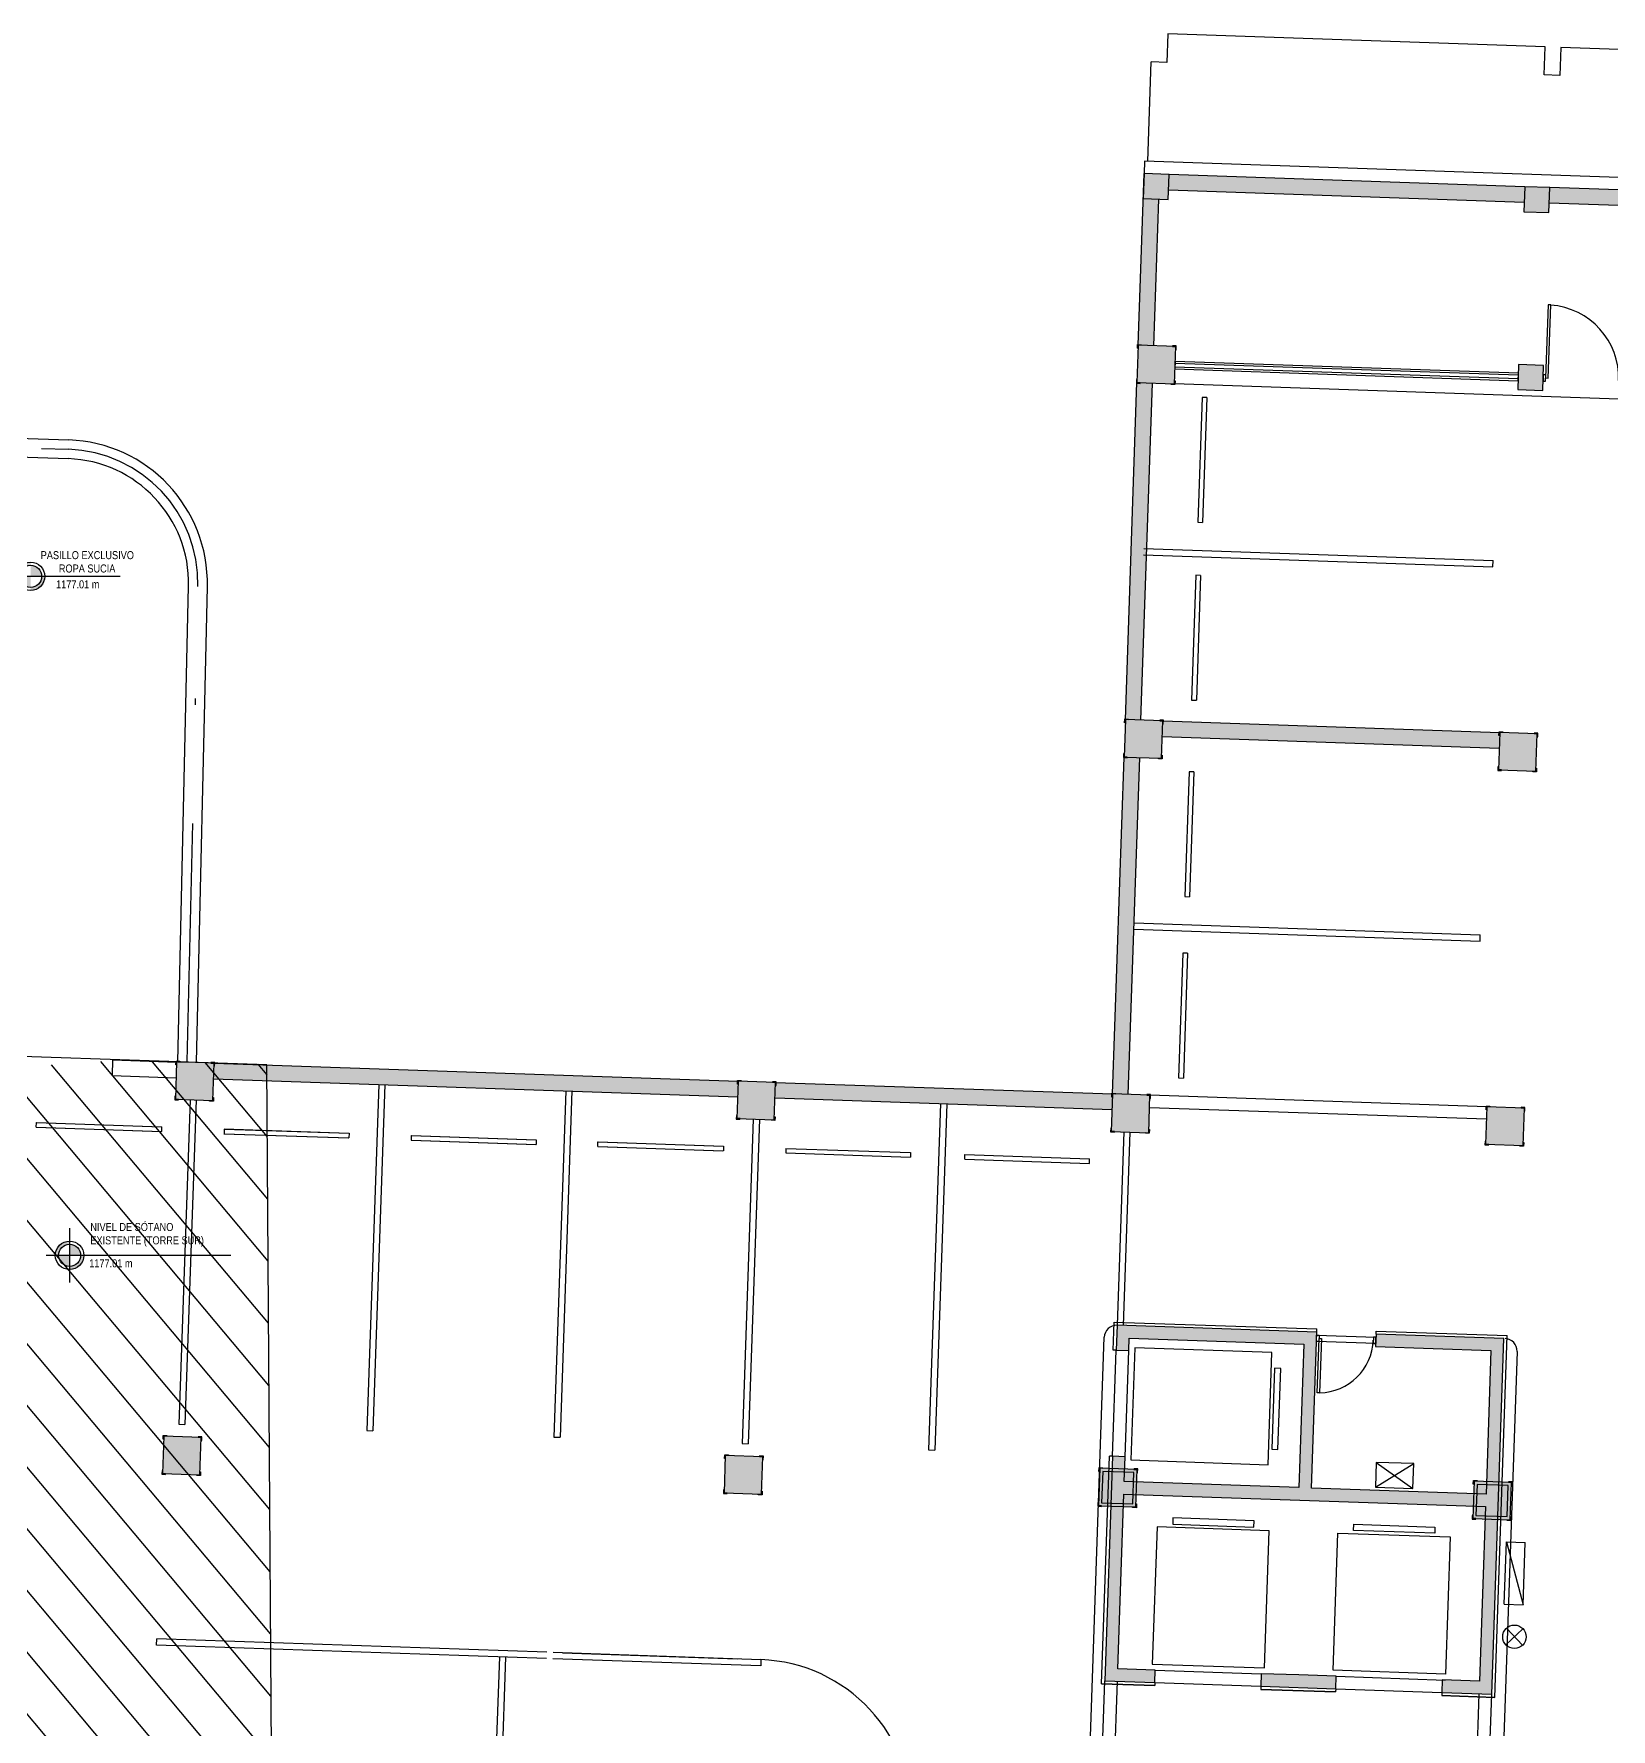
# Model space of a CAD drawing. Extents: x -28 to 131, y -33 to 63.
# Drawn here: x 76.76 to 102.03, y 24.97 to 52.13 of the extents above; entities that cross this region are included whole.
import ezdxf

# ---------------------------------------------------------------- set-up
doc = ezdxf.new("R2010")
doc.units = 0
doc.header["$LTSCALE"] = 10
doc.linetypes.add('DASHDOT2', pattern=[12.7, 6.35, -3.175, 0, -3.175])
for name, color, linetype in [('arq-ejes', 251, 'DASHDOT2'), ('arq-hatch existente', 1, 'Continuous'), ('arq-muro', 5, 'Continuous'), ('arq-niveles', 1, 'Continuous'), ('arq-proyeccion edificios anexos', 8, 'Continuous')]:
    doc.layers.add(name, color=color, linetype=linetype)
doc.styles.add('dape 2', font='ARIALN.TTF')

# ---------------------------------------------------------------- blocks, each defined once
blk = doc.blocks.new('Torre Sur Sótano')
for points in [[(24.668, 9.559), (24.268, 9.573), (24.254, 9.173), (24.654, 9.159)], [(30.764, 9.35), (30.364, 9.363), (30.351, 8.964), (30.75, 8.95)], [(24.773, 6.804), (24.173, 6.824), (24.153, 6.225), (24.753, 6.204)], [(30.666, 6.501), (30.266, 6.515), (30.253, 6.115), (30.652, 6.101)], [(24.567, 0.807), (23.968, 0.828), (23.947, 0.228), (24.547, 0.208)], [(30.564, 0.601), (29.964, 0.622), (29.943, 0.022), (30.543, 0.002)], [(9.37, -4.674), (8.77, -4.654), (8.75, -5.253), (9.349, -5.274)], [(17.765, -4.963), (9.37, -4.674), (9.361, -4.924), (17.757, -5.213)], [(18.365, -4.983), (17.765, -4.963), (17.745, -5.562), (18.344, -5.583)], [(23.762, -5.169), (18.365, -4.983), (18.356, -5.233), (23.753, -5.418)], [(24.361, -5.189), (23.762, -5.169), (23.741, -5.768), (24.341, -5.789)], [(30.358, -5.395), (29.758, -5.375), (29.737, -5.974), (30.337, -5.995)], [(9.164, -10.671), (8.564, -10.65), (8.544, -11.25), (9.144, -11.27)], [(18.159, -10.98), (17.559, -10.959), (17.539, -11.559), (18.138, -11.579)], [(24.155, -11.186), (23.556, -11.165), (23.535, -11.765), (24.135, -11.785)], [(30.152, -11.392), (29.552, -11.371), (29.532, -11.971), (30.131, -11.991)]]:
    blk.add_hatch(color=256).paths.add_polyline_path(points)
h = blk.add_hatch(color=256)
h.paths.add_polyline_path([(24.668, 9.559), (24.659, 9.309), (30.356, 9.113), (30.364, 9.363)])
h.paths.add_polyline_path([(30.764, 9.35), (30.755, 9.1), (36.252, 8.911), (36.261, 9.161)])
h.paths.add_polyline_path([(36.661, 9.147), (36.652, 8.897), (42.349, 8.702), (42.357, 8.951)])
h.paths.add_polyline_path([(42.757, 8.938), (42.748, 8.688), (48.445, 8.492), (48.454, 8.742)])
h.paths.add_polyline_path([(48.853, 8.728), (48.845, 8.478), (57.448, 8.183), (57.481, 8.432)])
h = blk.add_hatch(color=256)
h.paths.add_polyline_path([(24.197, 0.22), (23.947, 0.228), (23.762, -5.169), (24.011, -5.177)])
h.paths.add_polyline_path([(24.403, 6.216), (24.153, 6.225), (23.968, 0.828), (24.217, 0.819)])
h.paths.add_polyline_path([(24.173, 6.824), (24.423, 6.816), (24.504, 9.164), (24.254, 9.173)])
h.paths.add_polyline_path([(29.955, 0.372), (29.964, 0.622), (24.567, 0.807), (24.559, 0.557)])
h = blk.add_hatch(color=256)
h.paths.add_polyline_path([(30.031, -9.086), (27.982, -9.016), (27.975, -9.216), (29.824, -9.279), (29.745, -11.578), (26.947, -11.482), (27.033, -8.983), (23.834, -8.873), (23.821, -9.273), (24.021, -9.28), (24.027, -9.08), (26.826, -9.176), (26.747, -11.475), (23.949, -11.379), (23.962, -10.979), (23.762, -10.972), (23.639, -14.57), (24.438, -14.597), (24.445, -14.398), (23.846, -14.377), (23.942, -11.579), (29.738, -11.778), (29.642, -14.576), (29.043, -14.555), (29.036, -14.755), (29.835, -14.783)])
h.paths.add_polyline_path([(27.344, -14.497), (26.744, -14.476), (26.144, -14.456), (26.137, -14.656), (27.337, -14.697)], flags=16)
for p, q in [((24.645, 11.811), (24.629, 11.355)), ((30.691, 11.603), (24.645, 11.811)), ((30.676, 11.154), (30.691, 11.603)), ((30.941, 11.595), (30.926, 11.145)), ((35.688, 11.432), (30.941, 11.595)), ((24.325, 9.773), (24.379, 11.363)), ((24.629, 11.355), (24.379, 11.363)), ((30.926, 11.145), (30.676, 11.154)), ((24.173, 6.824), (24.268, 9.573)), ((24.275, 9.774), (24.268, 9.573)), ((58.411, 8.602), (24.275, 9.774)), ((30.364, 9.363), (24.668, 9.559)), ((30.356, 9.113), (24.659, 9.309)), ((36.261, 9.161), (30.764, 9.35)), ((24.423, 6.816), (24.504, 9.164)), ((36.252, 8.911), (30.755, 9.1)), ((30.74, 7.47), (30.699, 6.3)), ((30.739, 6.299), (30.78, 7.469)), ((30.78, 7.469), (30.74, 7.47)), ((24.765, 6.564), (24.761, 6.444)), ((30.261, 6.345), (24.764, 6.534)), ((30.262, 6.375), (24.765, 6.564)), ((24.761, 6.444), (30.258, 6.255)), ((30.259, 6.285), (24.762, 6.474)), ((30.258, 6.255), (30.262, 6.375)), ((30.661, 6.351), (30.658, 6.251)), ((30.658, 6.251), (30.698, 6.25)), ((30.701, 6.35), (30.661, 6.351)), ((30.698, 6.25), (30.701, 6.35)), ((30.699, 6.3), (30.739, 6.299)), ((23.968, 0.828), (24.153, 6.225)), ((24.217, 0.819), (24.403, 6.216)), ((48.539, 5.387), (24.753, 6.204)), ((25.195, 5.989), (25.127, 3.99)), ((25.27, 5.986), (25.195, 5.989)), ((25.27, 5.986), (25.195, 5.989)), ((25.27, 5.986), (25.202, 3.987)), ((25.27, 5.986), (25.202, 3.987)), ((25.127, 3.99), (25.202, 3.987)), ((25.127, 3.99), (25.202, 3.987)), ((24.262, 3.569), (29.859, 3.377)), ((24.258, 3.469), (29.855, 3.277)), ((29.855, 3.277), (29.859, 3.377)), ((25.098, 3.139), (25.029, 1.14)), ((25.172, 3.136), (25.098, 3.139)), ((25.172, 3.136), (25.104, 1.137)), ((25.029, 1.14), (25.104, 1.137)), ((24.559, 0.557), (29.955, 0.372)), ((24.567, 0.807), (29.964, 0.622)), ((23.762, -5.169), (23.947, 0.228)), ((24.011, -5.177), (24.197, 0.22)), ((24.989, -0.008), (24.921, -2.007)), ((25.064, -0.01), (24.989, -0.008)), ((25.064, -0.01), (24.996, -2.009)), ((24.921, -2.007), (24.996, -2.009)), ((24.106, -2.429), (29.653, -2.619)), ((24.102, -2.529), (29.649, -2.719)), ((29.649, -2.719), (29.653, -2.619)), ((24.89, -2.914), (24.821, -4.913)), ((24.965, -2.916), (24.89, -2.914)), ((24.965, -2.916), (24.896, -4.915)), ((9.37, -4.674), (17.765, -4.963)), ((9.361, -4.924), (17.757, -5.213)), ((12.01, -5.015), (11.819, -10.562)), ((12.105, -5.018), (11.914, -10.565)), ((15.003, -5.118), (14.813, -10.665)), ((15.103, -5.121), (14.913, -10.668)), ((18.365, -4.983), (23.762, -5.169)), ((24.821, -4.913), (24.896, -4.915)), ((8.986, -5.262), (8.808, -10.458)), ((9.081, -5.265), (8.903, -10.462)), ((18.356, -5.233), (23.753, -5.418)), ((21.005, -5.324), (20.814, -10.871)), ((21.105, -5.328), (20.914, -10.874)), ((29.751, -5.574), (24.354, -5.389)), ((29.758, -5.375), (24.361, -5.189)), ((6.521, -5.702), (6.524, -5.627)), ((6.521, -5.702), (8.532, -5.771)), ((6.524, -5.627), (8.535, -5.696)), ((6.531, -5.627), (8.53, -5.696)), ((8.533, -5.771), (8.535, -5.696)), ((18.006, -5.571), (17.827, -10.768)), ((18.106, -5.575), (17.927, -10.772)), ((6.528, -5.702), (8.527, -5.771)), ((9.526, -5.805), (11.525, -5.874)), ((9.529, -5.73), (11.528, -5.799)), ((9.531, -5.731), (9.529, -5.805)), ((9.531, -5.806), (11.53, -5.874)), ((9.534, -5.731), (11.533, -5.799)), ((11.533, -5.799), (11.53, -5.874)), ((12.525, -5.908), (14.523, -5.977)), ((12.527, -5.833), (14.526, -5.902)), ((12.53, -5.909), (12.532, -5.834)), ((12.53, -5.909), (14.528, -5.977)), ((12.532, -5.834), (14.531, -5.902)), ((14.531, -5.902), (14.528, -5.977)), ((15.516, -6.011), (15.518, -5.936)), ((15.518, -5.936), (17.529, -6.005)), ((15.525, -5.936), (17.524, -6.005)), ((23.941, -5.775), (23.834, -8.873)), ((24.041, -5.779), (23.934, -8.877)), ((15.516, -6.011), (17.527, -6.08)), ((15.523, -6.011), (17.522, -6.08)), ((17.532, -6.005), (17.529, -6.08)), ((18.529, -6.04), (18.526, -6.114)), ((18.526, -6.114), (20.525, -6.183)), ((18.529, -6.04), (20.527, -6.108)), ((20.527, -6.108), (20.525, -6.183)), ((21.394, -6.213), (21.397, -6.138)), ((21.394, -6.213), (23.393, -6.282)), ((21.397, -6.138), (23.395, -6.207)), ((23.393, -6.282), (23.395, -6.207)), ((23.834, -8.873), (23.821, -9.273)), ((27.033, -8.983), (23.834, -8.873)), ((27.033, -8.983), (27.034, -8.933)), ((27.033, -8.983), (27.034, -8.933)), ((23.094, -24.607), (23.628, -9.066)), ((24.021, -9.28), (24.027, -9.08)), ((24.027, -9.08), (26.826, -9.176)), ((26.826, -9.176), (26.747, -11.475)), ((26.947, -11.482), (27.033, -8.983)), ((27.982, -9.016), (27.975, -9.216)), ((27.975, -9.216), (29.824, -9.279)), ((27.982, -9.016), (27.984, -8.966)), ((27.982, -9.016), (27.984, -8.966)), ((30.031, -9.086), (27.982, -9.016)), ((29.835, -14.783), (30.031, -9.086)), ((23.762, -10.972), (23.821, -9.273)), ((23.821, -9.273), (23.771, -9.271)), ((23.821, -9.273), (23.771, -9.271)), ((23.821, -9.273), (24.021, -9.28)), ((23.962, -10.979), (24.021, -9.28)), ((30.242, -9.294), (29.709, -24.834)), ((29.824, -9.279), (29.745, -11.578)), ((8.808, -10.458), (8.903, -10.462)), ((11.819, -10.562), (11.914, -10.565)), ((14.813, -10.665), (14.913, -10.668)), ((17.827, -10.768), (17.927, -10.772)), ((20.814, -10.871), (20.914, -10.874)), ((23.762, -10.972), (23.639, -14.57)), ((23.762, -10.972), (23.712, -10.97)), ((23.762, -10.972), (23.712, -10.97)), ((23.962, -10.979), (23.762, -10.972)), ((23.949, -11.379), (23.962, -10.979)), ((27.987, -11.07), (27.973, -11.47)), ((27.973, -11.47), (28.586, -11.09)), ((27.987, -11.07), (28.572, -11.49)), ((28.586, -11.09), (27.987, -11.07)), ((28.572, -11.49), (28.586, -11.09)), ((23.556, -11.165), (23.535, -11.765)), ((23.544, -11.215), (23.546, -11.155)), ((23.554, -11.215), (23.544, -11.215)), ((23.546, -11.155), (23.606, -11.157)), ((23.556, -11.165), (23.554, -11.215)), ((24.155, -11.186), (23.556, -11.165)), ((23.606, -11.167), (23.556, -11.165)), ((23.604, -11.217), (23.587, -11.716)), ((24.104, -11.234), (23.604, -11.217)), ((23.606, -11.157), (23.606, -11.167)), ((26.747, -11.475), (23.949, -11.379)), ((24.086, -11.734), (24.104, -11.234)), ((24.106, -11.174), (24.105, -11.184)), ((24.105, -11.184), (24.155, -11.186)), ((24.166, -11.176), (24.106, -11.174)), ((24.135, -11.785), (24.155, -11.186)), ((24.155, -11.186), (24.154, -11.236)), ((24.154, -11.236), (24.164, -11.236)), ((24.164, -11.236), (24.166, -11.176)), ((29.552, -11.371), (29.532, -11.971)), ((29.54, -11.421), (29.542, -11.361)), ((29.542, -11.361), (29.602, -11.363)), ((29.552, -11.371), (29.55, -11.421)), ((30.152, -11.392), (29.552, -11.371)), ((29.602, -11.373), (29.552, -11.371)), ((29.602, -11.363), (29.602, -11.373)), ((30.162, -11.382), (30.102, -11.38)), ((30.102, -11.38), (30.102, -11.39)), ((30.102, -11.39), (30.152, -11.392)), ((30.131, -11.991), (30.152, -11.392)), ((30.152, -11.392), (30.15, -11.442)), ((30.16, -11.442), (30.162, -11.382)), ((23.846, -14.377), (23.942, -11.579)), ((23.942, -11.579), (23.942, -11.579)), ((23.942, -11.579), (29.738, -11.778)), ((29.745, -11.578), (26.947, -11.482)), ((27.973, -11.47), (28.572, -11.49)), ((29.55, -11.421), (29.54, -11.421)), ((29.6, -11.423), (29.583, -11.922)), ((30.1, -11.44), (29.6, -11.423)), ((30.083, -11.94), (30.1, -11.44)), ((30.15, -11.442), (30.16, -11.442)), ((23.527, -11.714), (23.525, -11.774)), ((23.525, -11.774), (23.585, -11.776)), ((23.537, -11.715), (23.527, -11.714)), ((23.535, -11.765), (23.537, -11.715)), ((23.535, -11.765), (24.135, -11.785)), ((23.585, -11.766), (23.535, -11.765)), ((23.585, -11.776), (23.585, -11.766)), ((23.587, -11.716), (24.086, -11.734)), ((24.084, -11.794), (24.085, -11.784)), ((24.144, -11.796), (24.084, -11.794)), ((24.085, -11.784), (24.135, -11.785)), ((24.135, -11.785), (24.136, -11.735)), ((24.136, -11.735), (24.146, -11.736)), ((24.146, -11.736), (24.144, -11.796)), ((29.523, -11.92), (29.521, -11.98)), ((29.533, -11.921), (29.523, -11.92)), ((29.532, -11.971), (29.533, -11.921)), ((29.583, -11.922), (30.083, -11.94)), ((29.738, -11.778), (29.642, -14.576)), ((30.131, -11.991), (30.133, -11.941)), ((30.133, -11.941), (30.143, -11.942)), ((30.143, -11.942), (30.141, -12.002)), ((29.521, -11.98), (29.581, -11.982)), ((29.532, -11.971), (30.131, -11.991)), ((29.581, -11.972), (29.532, -11.971)), ((29.581, -11.982), (29.581, -11.972)), ((30.081, -11.99), (30.131, -11.991)), ((30.081, -12), (30.081, -11.99)), ((30.141, -12.002), (30.081, -12)), ((30.037, -13.344), (30.072, -12.345)), ((30.072, -12.345), (30.337, -13.354)), ((30.072, -12.345), (30.372, -12.355)), ((30.337, -13.354), (30.372, -12.355)), ((30.037, -13.344), (30.337, -13.354)), ((30.062, -13.991), (30.336, -13.736)), ((30.327, -14.001), (30.071, -13.726)), ((8.448, -13.998), (8.452, -13.898)), ((14.696, -14.213), (8.448, -13.998)), ((14.699, -14.113), (8.452, -13.898)), ((18.129, -14.231), (14.799, -14.116)), ((13.846, -17.085), (13.945, -14.187)), ((13.946, -17.089), (14.045, -14.19)), ((18.126, -14.331), (14.796, -14.216)), ((14.949, -14.121), (17.747, -14.218)), ((18.129, -14.231), (18.126, -14.331)), ((18.126, -14.331), (18.126, -14.331)), ((24.445, -14.398), (23.846, -14.377)), ((23.55, -17.168), (23.639, -14.57)), ((23.639, -14.57), (24.438, -14.597)), ((23.749, -17.175), (23.839, -14.577)), ((24.438, -14.597), (24.437, -14.647)), ((24.438, -14.597), (24.437, -14.647)), ((24.438, -14.597), (24.445, -14.398)), ((24.438, -14.597), (26.137, -14.656)), ((24.445, -14.398), (26.144, -14.456)), ((26.137, -14.656), (26.136, -14.706)), ((26.137, -14.656), (26.136, -14.706)), ((26.144, -14.456), (26.137, -14.656)), ((26.137, -14.656), (27.337, -14.697)), ((26.744, -14.476), (26.144, -14.456)), ((27.344, -14.497), (26.744, -14.476)), ((27.337, -14.697), (27.344, -14.497)), ((27.344, -14.497), (29.092, -14.557)), ((29.043, -14.555), (29.036, -14.755)), ((29.642, -14.576), (29.043, -14.555)), ((27.337, -14.697), (27.335, -14.747)), ((27.337, -14.697), (27.335, -14.747)), ((27.337, -14.697), (29.036, -14.755)), ((29.036, -14.755), (29.034, -14.805)), ((29.036, -14.755), (29.034, -14.805)), ((29.036, -14.755), (29.835, -14.783)), ((29.546, -17.374), (29.635, -14.776)), ((29.746, -17.381), (29.835, -14.783))]:
    blk.add_line(p, q)
at = {"ltscale": 0.025}
for p, q in [((23.771, -9.271), (23.786, -8.822)), ((23.771, -9.271), (23.786, -8.822)), ((23.786, -8.822), (27.034, -8.933)), ((23.786, -8.822), (27.034, -8.933)), ((27.984, -8.966), (30.083, -9.038)), ((27.984, -8.966), (30.083, -9.038)), ((29.883, -14.834), (30.083, -9.038)), ((29.883, -14.834), (30.083, -9.038)), ((23.587, -14.618), (23.712, -10.97)), ((23.587, -14.618), (23.712, -10.97)), ((23.587, -14.618), (24.437, -14.647)), ((24.437, -14.647), (23.587, -14.618)), ((26.136, -14.706), (27.335, -14.747)), ((27.335, -14.747), (26.136, -14.706)), ((29.034, -14.805), (29.883, -14.834)), ((29.883, -14.834), (29.034, -14.805))]:
    blk.add_line(p, q, dxfattribs=at)
for points in [[(24.668, 9.559), (24.268, 9.573), (24.254, 9.173), (24.654, 9.159)], [(30.764, 9.35), (30.364, 9.363), (30.351, 8.964), (30.75, 8.95)], [(24.773, 6.804), (24.173, 6.824), (24.153, 6.225), (24.753, 6.204)], [(24.223, 6.823), (24.173, 6.824), (24.172, 6.774), (24.162, 6.775), (24.164, 6.835), (24.224, 6.833)], [(24.723, 6.805), (24.773, 6.804), (24.771, 6.754), (24.781, 6.753), (24.783, 6.813), (24.723, 6.815)], [(24.203, 6.223), (24.153, 6.225), (24.155, 6.275), (24.145, 6.275), (24.143, 6.215), (24.203, 6.213)], [(24.703, 6.206), (24.753, 6.204), (24.754, 6.254), (24.764, 6.254), (24.762, 6.194), (24.702, 6.196)], [(30.666, 6.501), (30.266, 6.515), (30.253, 6.115), (30.652, 6.101)], [(24.567, 0.807), (23.968, 0.828), (23.947, 0.228), (24.547, 0.208)], [(24.018, 0.826), (23.968, 0.828), (23.966, 0.778), (23.956, 0.778), (23.958, 0.838), (24.018, 0.836)], [(24.517, 0.809), (24.567, 0.807), (24.565, 0.757), (24.575, 0.757), (24.578, 0.817), (24.518, 0.819)], [(30.564, 0.601), (29.964, 0.622), (29.943, 0.022), (30.543, 0.002)], [(30.014, 0.62), (29.964, 0.622), (29.962, 0.572), (29.952, 0.572), (29.954, 0.632), (30.014, 0.63)], [(30.514, 0.603), (30.564, 0.601), (30.562, 0.551), (30.572, 0.551), (30.574, 0.611), (30.514, 0.613)], [(23.997, 0.226), (23.947, 0.228), (23.949, 0.278), (23.939, 0.279), (23.937, 0.219), (23.997, 0.216)], [(24.497, 0.209), (24.547, 0.208), (24.548, 0.258), (24.558, 0.257), (24.556, 0.197), (24.496, 0.199)], [(29.993, 0.021), (29.943, 0.022), (29.945, 0.072), (29.935, 0.073), (29.933, 0.013), (29.993, 0.011)], [(30.493, 0.003), (30.543, 0.002), (30.545, 0.052), (30.555, 0.051), (30.553, -0.009), (30.493, -0.007)], [(9.37, -4.674), (8.77, -4.654), (8.75, -5.253), (9.349, -5.274)], [(8.82, -4.655), (8.77, -4.654), (8.769, -4.704), (8.759, -4.703), (8.761, -4.643), (8.821, -4.645)], [(9.32, -4.673), (9.37, -4.674), (9.368, -4.724), (9.378, -4.725), (9.38, -4.665), (9.32, -4.663)], [(18.365, -4.983), (17.765, -4.963), (17.745, -5.562), (18.344, -5.583)], [(17.815, -4.964), (17.765, -4.963), (17.763, -5.013), (17.753, -5.012), (17.755, -4.952), (17.815, -4.954)], [(18.315, -4.982), (18.365, -4.983), (18.363, -5.033), (18.373, -5.034), (18.375, -4.974), (18.315, -4.972)], [(23.812, -5.17), (23.762, -5.169), (23.76, -5.219), (23.75, -5.218), (23.752, -5.158), (23.812, -5.16)], [(8.8, -5.255), (8.75, -5.253), (8.752, -5.203), (8.742, -5.203), (8.74, -5.263), (8.799, -5.265)], [(9.3, -5.272), (9.349, -5.274), (9.351, -5.224), (9.361, -5.224), (9.359, -5.284), (9.299, -5.282)], [(24.361, -5.189), (23.762, -5.169), (23.741, -5.768), (24.341, -5.789)], [(24.311, -5.188), (24.361, -5.189), (24.36, -5.239), (24.37, -5.24), (24.372, -5.18), (24.312, -5.178)], [(30.358, -5.395), (29.758, -5.375), (29.737, -5.974), (30.337, -5.995)], [(29.808, -5.376), (29.758, -5.375), (29.756, -5.425), (29.746, -5.424), (29.748, -5.364), (29.808, -5.366)], [(30.308, -5.393), (30.358, -5.395), (30.356, -5.445), (30.366, -5.445), (30.368, -5.386), (30.308, -5.383)], [(17.795, -5.564), (17.745, -5.562), (17.746, -5.512), (17.736, -5.512), (17.734, -5.572), (17.794, -5.574)], [(18.294, -5.581), (18.344, -5.583), (18.346, -5.533), (18.356, -5.533), (18.354, -5.593), (18.294, -5.591)], [(23.791, -5.77), (23.741, -5.768), (23.743, -5.718), (23.733, -5.718), (23.731, -5.778), (23.791, -5.78)], [(24.291, -5.787), (24.341, -5.789), (24.342, -5.739), (24.352, -5.739), (24.35, -5.799), (24.29, -5.797)], [(29.787, -5.976), (29.737, -5.974), (29.739, -5.924), (29.729, -5.924), (29.727, -5.984), (29.787, -5.986)], [(30.287, -5.993), (30.337, -5.995), (30.339, -5.945), (30.349, -5.945), (30.347, -6.005), (30.287, -6.003)], [(27.031, -9.033), (27.071, -9.034), (27.067, -9.134), (27.027, -9.133)], [(27.977, -9.166), (27.027, -9.133), (27.031, -9.033), (27.98, -9.066)], [(27.069, -9.084), (27.109, -9.086), (27.079, -9.956), (27.039, -9.955)], [(27.98, -9.066), (27.94, -9.064), (27.937, -9.164), (27.977, -9.166)], [(26.315, -9.309), (24.117, -9.233), (24.055, -11.032), (26.254, -11.108)], [(26.457, -9.564), (26.357, -9.56), (26.312, -10.86), (26.412, -10.863)], [(9.164, -10.671), (8.564, -10.65), (8.544, -11.25), (9.144, -11.27)], [(8.614, -10.652), (8.564, -10.65), (8.563, -10.7), (8.553, -10.7), (8.555, -10.64), (8.615, -10.642)], [(9.114, -10.669), (9.164, -10.671), (9.162, -10.721), (9.172, -10.721), (9.174, -10.661), (9.115, -10.659)], [(18.159, -10.98), (17.559, -10.959), (17.539, -11.559), (18.138, -11.579)], [(17.609, -10.961), (17.559, -10.959), (17.557, -11.009), (17.547, -11.009), (17.55, -10.949), (17.61, -10.951)], [(18.109, -10.978), (18.159, -10.98), (18.157, -11.03), (18.167, -11.03), (18.169, -10.97), (18.109, -10.968)], [(8.594, -11.252), (8.544, -11.25), (8.546, -11.2), (8.536, -11.2), (8.534, -11.26), (8.594, -11.262)], [(9.094, -11.269), (9.144, -11.27), (9.145, -11.221), (9.155, -11.221), (9.153, -11.281), (9.093, -11.279)], [(17.589, -11.561), (17.539, -11.559), (17.54, -11.509), (17.53, -11.508), (17.528, -11.568), (17.588, -11.571)], [(18.088, -11.578), (18.138, -11.579), (18.14, -11.529), (18.15, -11.53), (18.148, -11.59), (18.088, -11.588)], [(24.474, -12.103), (24.398, -14.301), (26.197, -14.363), (26.273, -12.165)], [(24.729, -11.961), (24.726, -12.061), (26.025, -12.106), (26.028, -12.006)], [(29.171, -12.264), (29.096, -14.463), (27.297, -14.401), (27.372, -12.202)], [(28.927, -12.106), (28.923, -12.206), (27.624, -12.161), (27.627, -12.061)]]:
    blk.add_lwpolyline(points, close=True)
blk.add_circle((30.199, -13.864), 0.188)
for centre, radius, start, end in [((30.699, 6.3), 1.17, 358.033, 86.0671), ((23.828, -9.073), 0.2, 88.033, 178.033), ((27.069, -9.084), 0.87, 270.6772, 358.033), ((30.042, -9.287), 0.2, 358.033, 88.033), ((18.043, -16.729), 2.5, 358.033, 88.033)]:
    blk.add_arc(centre, radius, start, end)
for points in [[(23.587, -11.716), (24.086, -11.734), (23.604, -11.217), (24.104, -11.234)], [(29.583, -11.922), (30.083, -11.94), (29.6, -11.423), (30.1, -11.44)]]:
    blk.add_solid(points)

msp = doc.modelspace()

# ---------------------------------------------------------------- hatches: boundary and pattern name
at = {"layer": 'arq-hatch existente'}
h = msp.add_hatch(dxfattribs=at)
h.set_pattern_fill('LINE', color=1, scale=0.2, angle=130, style=0)
edge = h.paths.add_edge_path()
edge.add_arc((70.291, 40.616), 1.35, 358.033, 538.033)
edge.add_line((68.942, 40.663), (68.789, 36.217))
edge.add_line((68.789, 36.217), (71.487, 36.126))
edge.add_line((71.487, 36.126), (71.64, 40.57))
h.paths.add_polyline_path([(70.43, 40.311), (70.131, 40.322), (70.141, 40.621), (70.441, 40.611)], flags=16)
h.paths.add_polyline_path([(56.635, 36.427), (56.635, 25.84), (58.195, 25.84), (58.195, 20.05), (56.08, 20.055), (56.075, 18.23), (56.075, 17.4), (56.275, 17.4), (56.275, 16.85), (56.085, 16.85), (56.085, 9.4), (56.275, 9.4), (56.275, 8.85), (56.085, 8.85), (56.085, 1.25), (56.086, 1.25), (56.085, 5.672), (80.685, 4.988), (80.498, 35.622), (79.076, 35.662), (77.05, 35.669), (77.043, 35.476), (70.572, 35.698), (70.581, 35.954)])
at = {"layer": 'arq-niveles'}
h = msp.add_hatch(color=8, dxfattribs=at)
h.paths.add_polyline_path([(76.532, 43.438, 0.414214), (76.71, 43.26), (76.71, 43.438)])
h.paths.add_polyline_path([(76.71, 43.615), (76.71, 43.438), (76.887, 43.438, 0.414214)])
h.paths.add_polyline_path([(76.482, 43.438), (76.532, 43.438, -0.414214), (76.71, 43.615), (76.71, 43.666, 0.414214)])
h.paths.add_polyline_path([(76.71, 43.26), (76.71, 43.21, 0.414214), (76.937, 43.438), (76.887, 43.438, -0.414214)])
h = msp.add_hatch(color=8, dxfattribs=at)
h.paths.add_polyline_path([(77.157, 32.562, 0.414214), (77.335, 32.384), (77.335, 32.562)])
h.paths.add_polyline_path([(77.335, 32.739), (77.335, 32.562), (77.512, 32.562, 0.414214)])
h.paths.add_polyline_path([(77.107, 32.562), (77.157, 32.562, -0.414214), (77.335, 32.739), (77.335, 32.79, 0.414214)])
h.paths.add_polyline_path([(77.335, 32.384), (77.335, 32.334, 0.414214), (77.562, 32.562), (77.512, 32.562, -0.414214)])

# ---------------------------------------------------------------- linework, layer by layer
at = {"layer": 'arq-ejes', "ltscale": 0.06}
for p, q in [((69.169, 45.751), (77.317, 45.474)), ((79.221, 35.669), (79.393, 43.276))]:
    msp.add_line(p, q, dxfattribs=at)
msp.add_arc((77.243, 43.325), 2.15, 358.7077, 88.0503, dxfattribs=at)
at = {"layer": 'arq-hatch existente', "color": 1}
msp.add_lwpolyline([(56.085, 5.672), (80.705, 4.988), (80.496, 35.613), (56.635, 36.427), (56.635, 25.84), (58.195, 25.84), (58.195, 20.3), (57.725, 20.3), (57.725, 20.055), (56.075, 20.055), (56.075, 17.4), (56.275, 17.4), (56.275, 16.85), (56.085, 16.85), (56.085, 9.4), (56.275, 9.4), (56.275, 8.85), (56.085, 8.85), (56.085, 5.672)], dxfattribs=at)
at = {"layer": 'arq-muro'}
for p, q in [((69.174, 45.901), (77.322, 45.624)), ((69.163, 45.601), (77.311, 45.324)), ((79.071, 35.661), (79.243, 43.28)), ((79.371, 35.655), (79.543, 43.273)), ((78.025, 35.692), (78.016, 35.442)), ((78.025, 35.692), (79.051, 35.657)), ((79.071, 35.661), (79.371, 35.655)), ((78.016, 35.442), (79.042, 35.407))]:
    msp.add_line(p, q, dxfattribs=at)
for radius in [2.3, 2]:
    msp.add_arc((77.243, 43.325), radius, 358.7077, 88.0503, dxfattribs=at)
at = {"layer": 'arq-niveles'}
for p, q in [((78.146, 43.438), (76.333, 43.438)), ((77.335, 32.999), (77.335, 32.125)), ((79.921, 32.562), (76.958, 32.562))]:
    msp.add_line(p, q, dxfattribs=at)
for centre, radius in [((76.71, 43.438), 0.228), ((76.71, 43.438), 0.177), ((77.335, 32.562), 0.228), ((77.335, 32.562), 0.177)]:
    msp.add_circle(centre, radius, dxfattribs=at)

# ---------------------------------------------------------------- block references
at = {"layer": 'arq-proyeccion edificios anexos'}
msp.add_blockref('Torre Sur Sótano', (70.28, 40.316), dxfattribs=at)

# ---------------------------------------------------------------- texts
at = {"layer": 'arq-niveles', "color": 2, "style": 'dape 2'}
for p in [(77.119, 43.246), (77.65, 32.37)]:
    msp.add_text('1177.01 m', height=0.1282, dxfattribs=at).set_placement(p)
at = {"layer": 'arq-niveles', "color": 2, "char_height": 0.12821, "attachment_point": 1, "style": 'dape 2'}
for s, insert, width in [('\\pi0.12592;PASILLO EXCLUSIVO \\P\\pi0.41663;ROPA SUCIA', (76.747, 43.842), 1.72805), ('NIVEL DE SÓTANO EXISTENTE (TORRE SUR)', (77.668, 33.08), 2.15347)]:
    msp.add_mtext(s, dxfattribs=dict(at, insert=insert, width=width))

doc.saveas('drawing.dxf')
